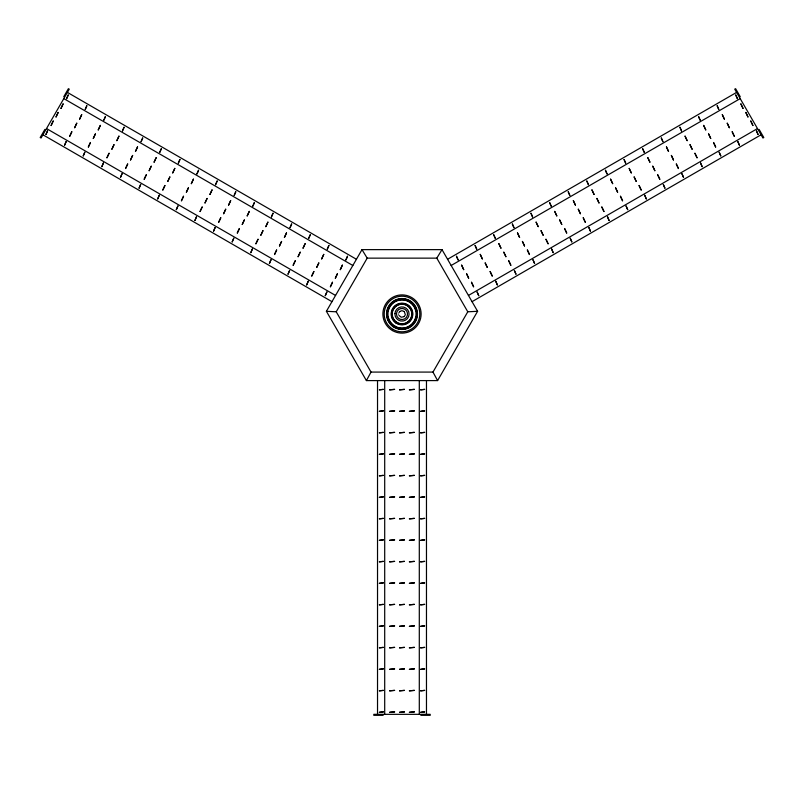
<?xml version="1.0" encoding="UTF-8"?>
<svg xmlns="http://www.w3.org/2000/svg" width="804" height="804" viewBox="0 0 804 804"><rect width="100%" height="100%" fill="white"/><g stroke="black" fill="none" stroke-linecap="round" stroke-linejoin="round"><path stroke-width="1.21" d="M405.276 314.525L404.301 311.62M398.965 312.656L399.819 311.5M405.025 315.359L404.171 316.515M366.403 380.593L371.026 372.081L336.223 311.791L326.394 311.299L361.991 249.632L442.009 249.632L477.606 311.299L437.597 380.593L366.403 380.593L326.394 311.299M44.883 129.414L40.2 137.524L41.054 138.017L69.265 89.164L68.4 88.671L63.727 96.781M336.223 311.791L367.197 258.144L436.803 258.144L442.009 249.632M437.597 380.593L432.974 372.081L467.777 311.791L477.606 311.299M400.05 311.319L401.94 310.686L404.08 311.429M403.94 316.696L401.196 317.228L399.015 315.459M447.567 259.27L736.605 92.4M451.155 265.491L740.193 98.611M468.451 295.45L757.489 128.57M472.048 301.661L761.076 134.791M398.583 314.093L398.432 314.093M371.026 372.081L432.974 372.081M383.156 715.329L373.8 715.329L373.8 714.334L430.2 714.334L430.2 715.329L420.844 715.329M67.395 92.4L356.433 259.27M63.807 98.611L352.845 265.491M46.511 128.57L335.549 295.45M42.924 134.791L331.951 301.661M361.991 249.632L367.197 258.144M740.273 96.781L735.6 88.671L734.735 89.164L762.946 138.017L763.8 137.524L759.117 129.414M436.803 258.144L467.777 311.791M426.472 380.593L426.472 714.334M419.296 380.593L419.296 714.334M384.704 380.593L384.704 714.334M377.528 380.593L377.528 714.334M416.201 316.515A14.422 14.422 0 0 1 387.799 316.515M387.799 311.5A14.422 14.422 0 0 1 416.201 311.5M394.935 313.51L394.915 314.123A7.075 7.075 0 0 0 405.457 320.183A7.075 7.075 0 0 0 405.789 308.022A7.075 7.075 0 0 0 394.935 313.51M396.462 313.62L396.452 314.103A5.548 5.548 0 0 0 404.713 318.846A5.548 5.548 0 0 0 404.965 309.319A5.548 5.548 0 0 0 396.462 313.62M47.577 130.75L45.979 134.409L47.577 130.75M53.195 121.022L51.114 125.524L53.195 121.022M58.139 112.459L56.049 116.962L58.139 112.459M63.084 103.897L60.993 108.399L63.084 103.897M68.209 95.013L66.611 98.671L68.209 95.013M66.199 141.504L64.601 145.152L66.199 141.504M71.817 131.766L69.727 136.268L71.817 131.766M76.762 123.213L74.671 127.715L76.762 123.213M81.696 114.65L79.616 119.153L81.696 114.65M86.832 105.766L85.234 109.424L86.832 105.766M84.822 152.247L83.224 155.906L84.822 152.247M90.44 142.519L88.35 147.021L90.44 142.519M95.374 133.956L93.294 138.459L95.374 133.956M100.319 125.404L98.239 129.906L100.319 125.404M105.445 116.51L103.847 120.168L105.445 116.51M103.435 163.001L101.837 166.659L103.435 163.001M109.053 153.273L106.972 157.775L109.053 153.273M113.997 144.71L111.907 149.212L113.997 144.71M118.942 136.147L116.851 140.65L118.942 136.147M124.067 127.263L122.469 130.921L124.067 127.263M122.057 173.744L120.459 177.403L122.057 173.744M127.675 164.016L125.585 168.518L127.675 164.016M132.62 155.463L130.529 159.966L132.62 155.463M137.554 146.901L135.474 151.403L137.554 146.901M142.69 138.017L141.092 141.675L142.69 138.017M140.68 184.498L139.082 188.156L140.68 184.498M146.298 174.769L144.207 179.272L146.298 174.769M151.232 166.207L149.152 170.709L151.232 166.207M156.177 157.654L154.097 162.157L156.177 157.654M161.313 148.76L159.715 152.418L161.313 148.76M159.292 195.251L157.695 198.91L159.292 195.251M164.91 185.523L162.83 190.025L164.91 185.523M169.855 176.96L167.775 181.463L169.855 176.96M174.8 168.398L172.709 172.9L174.8 168.398M179.925 159.514L178.327 163.172L179.925 159.514M177.915 205.995L176.317 209.653L177.915 205.995M183.533 196.266L181.453 200.769L183.533 196.266M188.478 187.714L186.387 192.216L188.478 187.714M193.412 179.151L191.332 183.654L193.412 179.151M198.548 170.267L196.95 173.925L198.548 170.267M196.538 216.748L194.94 220.407L196.538 216.748M202.156 207.02L200.065 211.522L202.156 207.02M207.09 198.457L205.01 202.96L207.09 198.457M212.035 189.905L209.955 194.407L212.035 189.905M217.17 181.011L215.572 184.669L217.17 181.011M215.15 227.502L213.552 231.16L215.15 227.502M220.768 217.773L218.688 222.276L220.768 217.773M225.713 209.211L223.633 213.713L225.713 209.211M230.658 200.648L228.567 205.151L230.658 200.648M235.783 191.764L234.185 195.422L235.783 191.764M233.773 238.245L232.175 241.903L233.773 238.245M239.391 228.517L237.311 233.019L239.391 228.517M244.336 219.964L242.245 224.467L244.336 219.964M249.28 211.402L247.19 215.904L249.28 211.402M254.406 202.518L252.808 206.176L254.406 202.518M252.396 248.999L250.798 252.657L252.396 248.999M258.014 239.27L255.923 243.773L258.014 239.27M262.958 230.708L260.868 235.21L262.958 230.708M267.893 222.145L265.812 226.648L267.893 222.145M273.028 213.261L271.43 216.919L273.028 213.261M271.018 259.752L269.42 263.411L271.018 259.752M276.626 250.024L274.546 254.526L276.626 250.024M281.571 241.461L279.49 245.964L281.571 241.461M286.515 232.899L284.425 237.401L286.515 232.899M291.641 224.014L290.043 227.673L291.641 224.014M289.631 270.496L288.033 274.154L289.631 270.496M295.249 260.767L293.169 265.27L295.249 260.767M300.193 252.205L298.103 256.707L300.193 252.205M305.138 243.652L303.048 248.155L305.138 243.652M310.264 234.768L308.666 238.426L310.264 234.768M308.254 281.249L306.656 284.907L308.254 281.249M313.872 271.521L311.781 276.023L313.872 271.521M318.816 262.958L316.726 267.461L318.816 262.958M323.751 254.396L321.67 258.898L323.751 254.396M328.886 245.511L327.288 249.17L328.886 245.511M326.876 292.003L325.278 295.661L326.876 292.003M332.494 282.264L330.404 286.767L332.494 282.264M337.429 273.712L335.348 278.214L337.429 273.712M342.373 265.149L340.293 269.652L342.373 265.149M347.499 256.265L345.901 259.923L347.499 256.265M456.501 256.265L458.099 259.923L456.501 256.265M475.114 245.511L476.712 249.17L475.114 245.511M493.736 234.768L495.334 238.426L493.736 234.768M512.359 224.014L513.957 227.673L512.359 224.014M530.972 213.261L532.57 216.919L530.972 213.261M549.594 202.518L551.192 206.176L549.594 202.518M568.217 191.764L569.815 195.422L568.217 191.764M586.83 181.011L588.427 184.669L586.83 181.011M605.452 170.267L607.05 173.925L605.452 170.267M624.075 159.514L625.673 163.172L624.075 159.514M642.687 148.76L644.285 152.418L642.687 148.76M661.31 138.017L662.908 141.675L661.31 138.017M679.933 127.263L681.531 130.921L679.933 127.263M698.555 116.51L700.153 120.168L698.555 116.51M717.168 105.766L718.766 109.424L717.168 105.766M735.791 95.013L737.389 98.671L735.791 95.013M461.627 265.149L463.707 269.652L461.627 265.149M480.249 254.396L482.33 258.898L480.249 254.396M498.862 243.652L500.952 248.155L498.862 243.652M517.485 232.899L519.575 237.401L517.485 232.899M536.107 222.145L538.188 226.648L536.107 222.145M554.72 211.402L556.81 215.904L554.72 211.402M573.342 200.648L575.433 205.151L573.342 200.648M591.965 189.905L594.045 194.407L591.965 189.905M610.588 179.151L612.668 183.654L610.588 179.151M629.2 168.398L631.291 172.9L629.2 168.398M647.823 157.654L649.903 162.157L647.823 157.654M666.446 146.901L668.526 151.403L666.446 146.901M685.058 136.147L687.149 140.65L685.058 136.147M703.681 125.404L705.761 129.906L703.681 125.404M722.304 114.65L724.384 119.153L722.304 114.65M740.916 103.897L743.007 108.399L740.916 103.897M466.571 273.712L468.652 278.214L466.571 273.712M485.184 262.958L487.274 267.461L485.184 262.958M503.806 252.205L505.897 256.707L503.806 252.205M522.429 241.461L524.509 245.964L522.429 241.461M541.042 230.708L543.132 235.21L541.042 230.708M559.664 219.964L561.755 224.467L559.664 219.964M578.287 209.211L580.367 213.713L578.287 209.211M596.91 198.457L598.99 202.96L596.91 198.457M615.522 187.714L617.613 192.216L615.522 187.714M634.145 176.96L636.225 181.463L634.145 176.96M652.768 166.207L654.848 170.709L652.768 166.207M671.38 155.463L673.471 159.966L671.38 155.463M690.003 144.71L692.093 149.212L690.003 144.71M708.625 133.956L710.706 138.459L708.625 133.956M727.238 123.213L729.328 127.715L727.238 123.213M745.861 112.459L747.951 116.962L745.861 112.459M471.506 282.264L473.596 286.767L471.506 282.264M490.128 271.521L492.219 276.023L490.128 271.521M508.751 260.767L510.831 265.27L508.751 260.767M527.374 250.024L529.454 254.526L527.374 250.024M545.986 239.27L548.077 243.773L545.986 239.27M564.609 228.517L566.689 233.019L564.609 228.517M583.232 217.773L585.312 222.276L583.232 217.773M601.844 207.02L603.935 211.522L601.844 207.02M620.467 196.266L622.547 200.769L620.467 196.266M639.09 185.523L641.17 190.025L639.09 185.523M657.702 174.769L659.793 179.272L657.702 174.769M676.325 164.016L678.415 168.518L676.325 164.016M694.947 153.273L697.028 157.775L694.947 153.273M713.56 142.519L715.65 147.021L713.56 142.519M732.183 131.766L734.273 136.268L732.183 131.766M750.805 121.022L752.886 125.524L750.805 121.022M477.124 292.003L478.722 295.661L477.124 292.003M495.746 281.249L497.344 284.907L495.746 281.249M514.369 270.496L515.967 274.154L514.369 270.496M532.982 259.752L534.58 263.411L532.982 259.752M551.604 248.999L553.202 252.657L551.604 248.999M570.227 238.245L571.825 241.903L570.227 238.245M588.85 227.502L590.448 231.16L588.85 227.502M607.462 216.748L609.06 220.407L607.462 216.748M626.085 205.995L627.683 209.653L626.085 205.995M644.707 195.251L646.305 198.91L644.707 195.251M663.32 184.498L664.918 188.156L663.32 184.498M681.943 173.744L683.541 177.403L681.943 173.744M700.565 163.001L702.163 166.659L700.565 163.001M719.178 152.247L720.776 155.906L719.178 152.247M737.801 141.504L739.399 145.152L737.801 141.504M756.423 130.75L758.021 134.409L756.423 130.75M383.347 389.377L379.387 389.829L383.347 389.377M394.583 389.377L389.649 389.829L394.583 389.377M404.472 389.377L399.528 389.829L404.472 389.377M414.351 389.377L409.417 389.829L414.351 389.377M424.612 389.377L420.653 389.829L424.612 389.377M383.347 410.884L379.387 411.326L383.347 410.884M394.583 410.884L389.649 411.326L394.583 410.884M404.472 410.884L399.528 411.326L404.472 410.884M414.351 410.884L409.417 411.326L414.351 410.884M424.612 410.884L420.653 411.326L424.612 410.884M383.347 432.381L379.387 432.823L383.347 432.381M394.583 432.381L389.649 432.823L394.583 432.381M404.472 432.381L399.528 432.823L404.472 432.381M414.351 432.381L409.417 432.823L414.351 432.381M424.612 432.381L420.653 432.823L424.612 432.381M383.347 453.878L379.387 454.32L383.347 453.878M394.583 453.878L389.649 454.32L394.583 453.878M404.472 453.878L399.528 454.32L404.472 453.878M414.351 453.878L409.417 454.32L414.351 453.878M424.612 453.878L420.653 454.32L424.612 453.878M383.347 475.375L379.387 475.827L383.347 475.375M394.583 475.375L389.649 475.827L394.583 475.375M404.472 475.375L399.528 475.827L404.472 475.375M414.351 475.375L409.417 475.827L414.351 475.375M424.612 475.375L420.653 475.827L424.612 475.375M383.347 496.882L379.387 497.324L383.347 496.882M394.583 496.882L389.649 497.324L394.583 496.882M404.472 496.882L399.528 497.324L404.472 496.882M414.351 496.882L409.417 497.324L414.351 496.882M424.612 496.882L420.653 497.324L424.612 496.882M383.347 518.379L379.387 518.821L383.347 518.379M394.583 518.379L389.649 518.821L394.583 518.379M404.472 518.379L399.528 518.821L404.472 518.379M414.351 518.379L409.417 518.821L414.351 518.379M424.612 518.379L420.653 518.821L424.612 518.379M383.347 539.876L379.387 540.328L383.347 539.876M394.583 539.876L389.649 540.328L394.583 539.876M404.472 539.876L399.528 540.328L404.472 539.876M414.351 539.876L409.417 540.328L414.351 539.876M424.612 539.876L420.653 540.328L424.612 539.876M383.347 561.383L379.387 561.825L383.347 561.383M394.583 561.383L389.649 561.825L394.583 561.383M404.472 561.383L399.528 561.825L404.472 561.383M414.351 561.383L409.417 561.825L414.351 561.383M424.612 561.383L420.653 561.825L424.612 561.383M383.347 582.88L379.387 583.322L383.347 582.88M394.583 582.88L389.649 583.322L394.583 582.88M404.472 582.88L399.528 583.322L404.472 582.88M414.351 582.88L409.417 583.322L414.351 582.88M424.612 582.88L420.653 583.322L424.612 582.88M383.347 604.377L379.387 604.829L383.347 604.377M394.583 604.377L389.649 604.829L394.583 604.377M404.472 604.377L399.528 604.829L404.472 604.377M414.351 604.377L409.417 604.829L414.351 604.377M424.612 604.377L420.653 604.829L424.612 604.377M383.347 625.884L379.387 626.326L383.347 625.884M394.583 625.884L389.649 626.326L394.583 625.884M404.472 625.884L399.528 626.326L404.472 625.884M414.351 625.884L409.417 626.326L414.351 625.884M424.612 625.884L420.653 626.326L424.612 625.884M383.347 647.381L379.387 647.823L383.347 647.381M394.583 647.381L389.649 647.823L394.583 647.381M404.472 647.381L399.528 647.823L404.472 647.381M414.351 647.381L409.417 647.823L414.351 647.381M424.612 647.381L420.653 647.823L424.612 647.381M383.347 668.878L379.387 669.33L383.347 668.878M394.583 668.878L389.649 669.33L394.583 668.878M404.472 668.878L399.528 669.33L404.472 668.878M414.351 668.878L409.417 669.33L414.351 668.878M424.612 668.878L420.653 669.33L424.612 668.878M383.347 690.385L379.387 690.827L383.347 690.385M394.583 690.385L389.649 690.827L394.583 690.385M404.472 690.385L399.528 690.827L404.472 690.385M414.351 690.385L409.417 690.827L414.351 690.385M424.612 690.385L420.653 690.827L424.612 690.385M383.347 711.882L379.387 712.324L383.347 711.882M394.583 711.882L389.649 712.324L394.583 711.882M404.472 711.882L399.528 712.324L404.472 711.882M414.351 711.882L409.417 712.324L414.351 711.882M424.612 711.882L420.653 712.324L424.612 711.882M393.096 329.419A17.799 17.799 0 0 0 419.799 314.002A17.799 17.799 0 0 0 393.096 298.596A17.799 17.799 0 0 0 393.096 329.419M392.442 330.555A19.115 19.115 0 0 0 421.115 314.002A19.115 19.115 0 0 0 392.442 297.46A19.115 19.115 0 0 0 392.442 330.555M394.965 326.183A14.06 14.06 0 0 0 416.06 314.002A14.06 14.06 0 0 0 394.965 301.832A14.06 14.06 0 0 0 394.965 326.183M394.452 327.077A15.095 15.095 0 0 0 417.095 314.002A15.095 15.095 0 0 0 394.452 300.927A15.095 15.095 0 0 0 394.452 327.077M396.382 322.022A9.789 9.789 0 0 0 411.748 314.856A9.789 9.789 0 0 0 397.859 305.138A9.789 9.789 0 0 0 396.382 322.022M396.744 323.107A10.512 10.512 0 0 0 412.512 314.002A10.512 10.512 0 0 0 396.744 304.907A10.512 10.512 0 0 0 396.744 323.107M393.116 326.685A15.477 15.477 0 0 0 417.417 315.359A15.477 15.477 0 0 0 395.457 299.972A15.477 15.477 0 0 0 393.116 326.685M396.955 322.746A10.09 10.09 0 0 0 412.09 314.002A10.09 10.09 0 0 0 396.955 305.269A10.09 10.09 0 0 0 396.955 322.746M395.789 322.886A10.834 10.834 0 0 0 412.794 314.947A10.834 10.834 0 0 0 397.417 304.183A10.834 10.834 0 0 0 395.789 322.886"/></g></svg>
